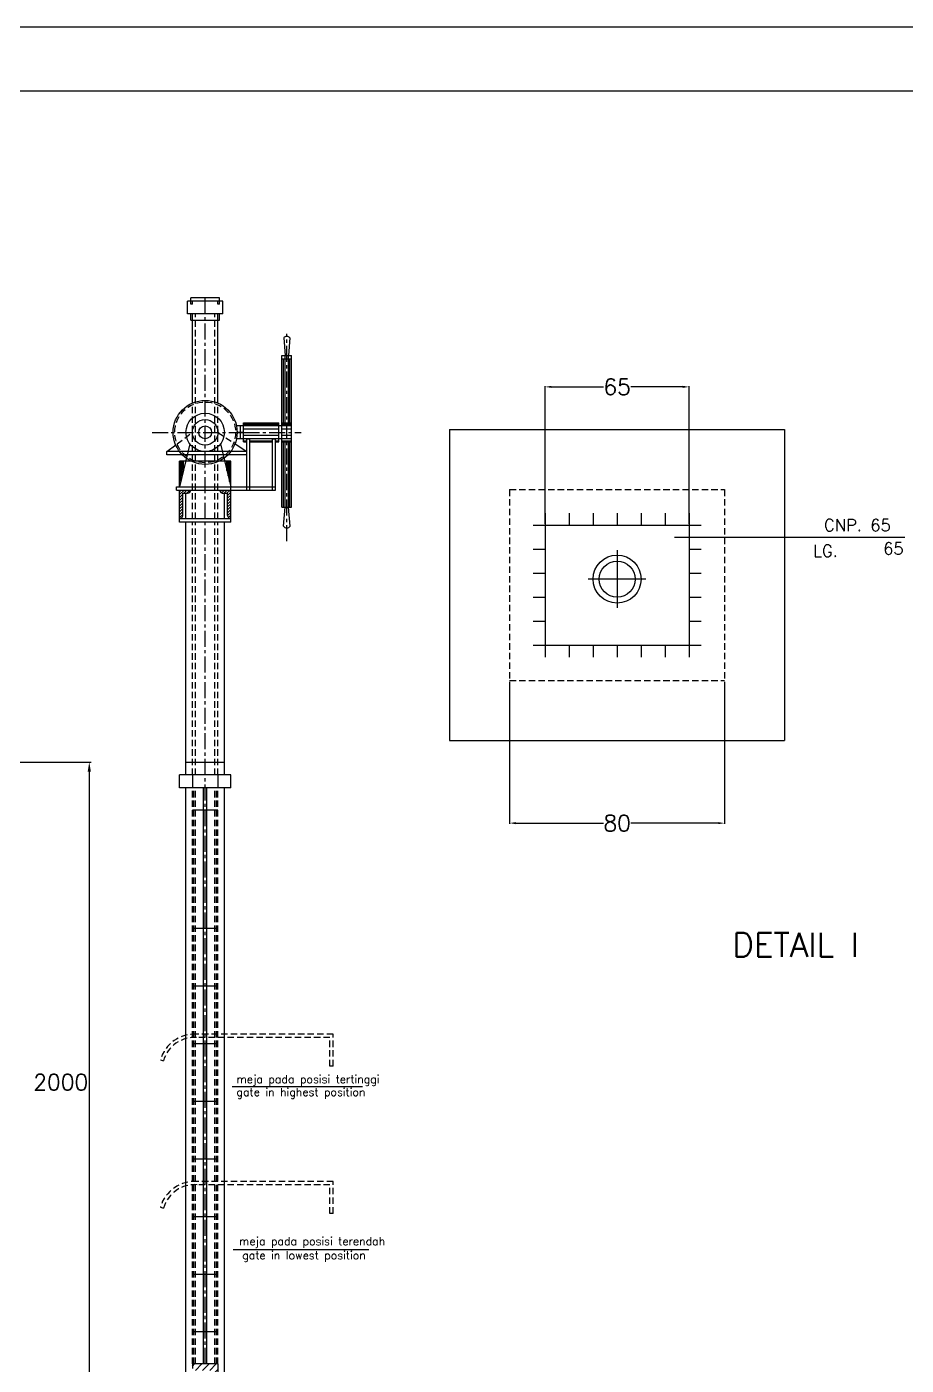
# Model space of a CAD drawing. Header units: metres. Extents: x 444 to 3227, y -3167 to -392.
# Drawn here: x 893.3 to 1030.6, y -2032.6 to -1823.5 of the extents above; entities that cross this region are included whole.
import ezdxf

# ---------------------------------------------------------------- set-up
doc = ezdxf.new("R2010")
doc.units = ezdxf.units.M
for name, pattern in [('CENTERX2', [4, 2.5, -0.5, 0.5, -0.5]), ('DASHED2', [0.375, 0.25, -0.125]), ('DASHEDX2', [1.5, 1, -0.5])]:
    doc.linetypes.add(name, pattern=pattern)
doc.layers.get('DEFPOINTS').update_dxf_attribs({"linetype": 'CONTINUOUS'})
for name, color, linetype in [('BANGUNAN', 7, 'CONTINUOUS'), ('DIMENSI', 7, 'CONTINUOUS'), ('KOP', 7, 'CONTINUOUS'), ('TEX', 7, 'CONTINUOUS')]:
    doc.layers.add(name, color=color, linetype=linetype)
doc.styles.get("Standard").update_dxf_attribs({"font": 'Simplex.shx', "height": 2.5})
doc.dimstyles.new('Skala 200', dxfattribs={"dimtxt": 0.2, "dimasz": 1.5, "dimexe": 0.3, "dimexo": 0.1, "dimgap": 0.05, "dimtad": 3, "dimtih": 1, "dimtoh": 1, "dimdec": 0, "dimlfac": 2, "dimzin": 0, "dimdsep": 46, "dimtxsty": 'Standard', "dimcen": -0.2, "dimclrd": 8, "dimclre": 8, "dimclrt": 10, "dimadec": 0, "dimazin": 0, "dimtfac": 1, "dimtdec": 0, "dimtofl": 0, "dimtmove": 0, "dimatfit": 3, "dimfxl": 1, "dimtolj": 1, "dimtzin": 0, "dimarcsym": 0})
doc.dimstyles.new('Skala 50', dxfattribs={"dimtxt": 0.2, "dimasz": 1, "dimexe": 0.1, "dimexo": 0.2, "dimgap": 0.1, "dimtad": 3, "dimtih": 1, "dimtoh": 1, "dimlfac": 0.5, "dimzin": 0, "dimdsep": 46, "dimtxsty": 'Standard', "dimcen": 0.05, "dimclrd": 8, "dimclre": 8, "dimclrt": 10, "dimadec": 0, "dimazin": 0, "dimtfac": 1, "dimtofl": 0, "dimtmove": 0, "dimatfit": 3, "dimfxl": 1, "dimtolj": 1, "dimtzin": 0, "dimarcsym": 0})

# ---------------------------------------------------------------- blocks, each defined once
blk = doc.blocks.new('*D146')
at = {"layer": 'DEFPOINTS', "color": 0}
for p in [(878.93, -1938.36), (877.93, -2038.36), (903.03, -2038.36)]:
    blk.add_point(p, dxfattribs=at)
at = {"layer": 'DIMENSI', "color": 8, "lineweight": -2}
for p, q in [((879.03, -1938.36), (903.33, -1938.36)), ((903.03, -1939.86), (903.03, -2036.86)), ((878.03, -2038.36), (903.33, -2038.36))]:
    blk.add_line(p, q, dxfattribs=at)
at = {"layer": 'DIMENSI', "color": 8}
for points in [[(902.78, -1939.86), (903.28, -1939.86), (903.03, -1938.36)], [(902.78, -2036.86), (903.28, -2036.86), (903.03, -2038.36)]]:
    blk.add_solid(points, dxfattribs=at)
at = {"layer": 'DIMENSI', "color": 10, "insert": (898.57, -1988.36), "char_height": 2.5, "attachment_point": 5}
blk.add_mtext('\\A1;2000', dxfattribs=at)
blk = doc.blocks.new('*D369')
at = {"layer": 'DEFPOINTS', "color": 0}
for p in [(996.73, -1879.76), (974.23, -1901.34), (996.73, -1901.34)]:
    blk.add_point(p, dxfattribs=at)
at = {"layer": 'DIMENSI', "color": 8, "lineweight": -2}
for p, q in [((974.23, -1901.14), (974.23, -1879.66)), ((975.23, -1879.76), (983.36, -1879.76)), ((995.73, -1879.76), (987.6, -1879.76)), ((996.73, -1901.14), (996.73, -1879.66))]:
    blk.add_line(p, q, dxfattribs=at)
at = {"layer": 'DIMENSI', "color": 8}
for points in [[(975.23, -1879.59), (975.23, -1879.92), (974.23, -1879.76)], [(995.73, -1879.59), (995.73, -1879.92), (996.73, -1879.76)]]:
    blk.add_solid(points, dxfattribs=at)
at = {"layer": 'DIMENSI', "color": 10, "insert": (985.48, -1879.76), "char_height": 2.5, "attachment_point": 5}
blk.add_mtext('\\A1;65', dxfattribs=at)
blk = doc.blocks.new('*D370')
at = {"layer": 'DEFPOINTS', "color": 0}
for p in [(968.69, -1925.63), (1002.27, -1925.63), (1002.27, -1947.89)]:
    blk.add_point(p, dxfattribs=at)
at = {"layer": 'DIMENSI', "color": 8, "lineweight": -2}
for p, q in [((968.69, -1925.83), (968.69, -1947.99)), ((1002.27, -1925.83), (1002.27, -1947.99)), ((969.69, -1947.89), (983.36, -1947.89)), ((1001.27, -1947.89), (987.6, -1947.89))]:
    blk.add_line(p, q, dxfattribs=at)
at = {"layer": 'DIMENSI', "color": 8}
for points in [[(969.69, -1947.73), (969.69, -1948.06), (968.69, -1947.89)], [(1001.27, -1947.73), (1001.27, -1948.06), (1002.27, -1947.89)]]:
    blk.add_solid(points, dxfattribs=at)
at = {"layer": 'DIMENSI', "color": 10, "insert": (985.48, -1947.89), "char_height": 2.5, "attachment_point": 5}
blk.add_mtext('\\A1;80', dxfattribs=at)

msp = doc.modelspace()

# ---------------------------------------------------------------- hatches: boundary and pattern name
at = {"layer": 'BANGUNAN'}
h = msp.add_hatch(dxfattribs=at)
h.set_pattern_fill('ANSI31', color=1, scale=0.1, style=0)
h.set_pattern_definition([(45, (648.73055, -2126.36393), (-0.2245064, 0.2245064), [])])
h.paths.add_polyline_path([(917.63055, -1896.36393), (918.38055, -1896.36393, 0.352352523), (918.88055, -1895.86393), (917.13055, -1895.86393), (917.13055, -1900.36393, 0.320465053), (917.63055, -1899.86393)])
h.paths.add_polyline_path([(925.13055, -1895.86393), (923.38055, -1895.86393, 0.340121947), (923.88055, -1896.36393), (924.63055, -1896.36393), (924.63055, -1899.86393, 0.320465053), (925.13055, -1900.36393)])
h = msp.add_hatch(dxfattribs=at)
h.set_pattern_fill('ANSI31', color=1, scale=0.25, style=0)
h.set_pattern_definition([(45, (648.73055, -2135.8639), (-0.561266, 0.561266), [])])
h.paths.add_polyline_path([(919.13055, -2032.36393), (919.13055, -2033.06393, 0.276983965), (919.58055, -2033.36393), (922.38055, -2033.36393), (922.38055, -2038.36393), (923.13055, -2038.36393), (923.13055, -2032.36393)])

# ---------------------------------------------------------------- linework, layer by layer
at = {"layer": 'BANGUNAN', "color": 2}
for p, q in [((923.88055, -1866.36393), (918.38055, -1866.36393)), ((918.38055, -1868.36393), (918.38055, -1866.36393)), ((918.88055, -1866.86393), (918.88055, -1865.86393)), ((918.88055, -1866.86393), (918.88055, -1865.86393)), ((923.38055, -1865.86393), (918.88055, -1865.86393)), ((919.13055, -1866.86393), (919.13055, -1866.36393)), ((923.13055, -1866.86393), (923.13055, -1866.36393)), ((923.38055, -1866.86393), (923.38055, -1865.86393)), ((923.38055, -1866.86393), (923.38055, -1865.86393)), ((923.88055, -1868.36393), (923.88055, -1866.36393)), ((923.88055, -1868.36393), (918.38055, -1868.36393)), ((919.13055, -1866.86393), (918.88055, -1866.86393)), ((918.88055, -1869.36393), (918.88055, -1868.36393)), ((923.38055, -1866.86393), (923.13055, -1866.86393)), ((923.38055, -1869.36393), (923.38055, -1868.36393)), ((933.40138, -1872.11393), (933.63055, -1874.86393)), ((934.35971, -1872.11393), (934.13055, -1874.86393)), ((933.13055, -1898.56776), (933.13055, -1874.86393)), ((933.13055, -1874.86393), (934.63055, -1874.86393)), ((933.63055, -1885.36393), (933.63055, -1874.86393)), ((934.13055, -1885.36393), (934.13055, -1874.86393)), ((934.63055, -1898.56776), (934.63055, -1874.86393)), ((933.13055, -1875.36393), (934.63055, -1875.36393)), ((933.38055, -1885.36393), (933.38055, -1875.36393)), ((934.38055, -1885.36393), (934.38055, -1875.36393)), ((927.13055, -1885.36393), (932.63055, -1885.36393)), ((927.13055, -1888.36393), (927.13055, -1885.36393)), ((932.63055, -1888.36393), (932.63055, -1885.36393)), ((933.13055, -1885.36393), (934.63055, -1885.36393)), ((934.63055, -1885.86393), (926.02953, -1885.86393)), ((927.13055, -1886.86393), (926.02953, -1886.86393)), ((926.63055, -1887.86393), (926.63055, -1885.86393)), ((927.13055, -1885.56393), (932.63055, -1885.56393)), ((932.63055, -1886.36393), (927.13055, -1886.36393)), ((932.63055, -1887.36393), (927.13055, -1887.36393)), ((933.13055, -1885.56393), (934.63055, -1885.56393)), ((934.63055, -1886.36393), (933.13055, -1886.36393)), ((934.63055, -1887.36393), (933.13055, -1887.36393)), ((915.13055, -1889.86393), (916.52746, -1888.81625)), ((918.71268, -1888.63986), (917.13055, -1895.36393)), ((923.54841, -1888.63986), (925.13055, -1895.36393)), ((925.80249, -1888.64522), (927.63055, -1889.86393)), ((934.63055, -1887.86393), (926.02953, -1887.86393)), ((927.13055, -1888.16393), (927.63055, -1888.16393)), ((927.13055, -1888.36393), (927.63055, -1888.36393)), ((927.63055, -1895.86393), (927.63055, -1887.86393)), ((928.13055, -1895.86393), (928.13055, -1887.86393)), ((928.13055, -1888.16393), (931.63055, -1888.16393)), ((928.13055, -1888.36393), (931.63055, -1888.36393)), ((931.63055, -1895.86393), (931.63055, -1887.86393)), ((932.13055, -1895.86393), (932.13055, -1887.86393)), ((932.13055, -1888.16393), (932.63055, -1888.16393)), ((932.13055, -1888.36393), (932.63055, -1888.36393)), ((933.13055, -1888.16393), (934.63055, -1888.16393)), ((933.13055, -1888.36393), (934.63055, -1888.36393)), ((933.38055, -1898.56776), (933.38055, -1888.36393)), ((933.63055, -1898.61393), (933.63055, -1888.36393)), ((934.13055, -1898.61393), (934.13055, -1888.36393)), ((934.38055, -1898.56776), (934.38055, -1888.36393)), ((927.63055, -1889.86393), (915.13055, -1889.86393)), ((915.13055, -1890.36393), (915.13055, -1889.86393)), ((927.63055, -1890.36393), (915.13055, -1890.36393)), ((925.13055, -1891.36393), (917.13055, -1891.36393)), ((917.13055, -1895.36393), (917.13055, -1891.36393)), ((917.33055, -1894.51393), (917.33055, -1891.36393)), ((917.53055, -1893.66393), (917.53055, -1891.36393)), ((917.73055, -1892.81393), (917.73055, -1891.36393)), ((924.53055, -1892.81393), (924.53055, -1891.36393)), ((924.73055, -1893.66393), (924.73055, -1891.36393)), ((924.93055, -1894.51393), (924.93055, -1891.36393)), ((925.13055, -1900.86393), (925.13055, -1891.36393)), ((916.63055, -1895.36393), (932.13055, -1895.36393)), ((916.63055, -1895.86393), (916.63055, -1895.36393)), ((916.63055, -1895.86393), (932.13055, -1895.86393)), ((917.13055, -1900.86393), (917.13055, -1895.86393)), ((917.63055, -1899.86393), (917.63055, -1896.36393)), ((917.63055, -1896.36393), (918.38055, -1896.36393)), ((923.88055, -1896.36393), (924.63055, -1896.36393)), ((924.63055, -1899.86393), (924.63055, -1896.36393)), ((933.08327, -1898.56776), (934.63055, -1898.56776)), ((933.37472, -1901.52707), (933.62133, -1898.56776)), ((934.40599, -1901.52707), (934.15938, -1898.56776)), ((925.13055, -1900.36393), (917.13055, -1900.36393)), ((925.13055, -1900.86393), (917.13055, -1900.86393)), ((917.13055, -1942.36393), (917.13055, -1940.36393)), ((925.13055, -1940.36393), (917.13055, -1940.36393)), ((919.13055, -1940.36393), (919.13055, -1942.36393)), ((923.13055, -1940.36393), (923.13055, -1942.36393)), ((925.13055, -1942.36393), (925.13055, -1940.36393)), ((925.13055, -1942.36393), (917.13055, -1942.36393)), ((923.13055, -1945.86393), (919.13055, -1945.86393)), ((923.13055, -1964.36393), (919.13055, -1964.36393)), ((923.13055, -1973.36393), (919.13055, -1973.36393)), ((923.13055, -1982.36393), (919.13055, -1982.36393)), ((923.13055, -1991.36393), (919.13055, -1991.36393)), ((923.13055, -2000.36393), (919.13055, -2000.36393)), ((923.13055, -2009.36393), (919.13055, -2009.36393)), ((923.13055, -2018.36393), (919.13055, -2018.36393)), ((923.13055, -2027.36393), (919.13055, -2027.36393)), ((919.13055, -2032.36393), (919.13055, -2033.06393)), ((923.13055, -2032.36393), (919.13055, -2032.36393)), ((923.13055, -2032.36393), (923.13055, -2038.36393))]:
    msp.add_line(p, q, dxfattribs=at)
at = {"layer": 'BANGUNAN', "color": 1, "linetype": 'CENTERX2'}
for p, q in [((921.13055, -2032.36393), (921.13055, -1865.39574)), ((933.88055, -1903.86393), (933.88055, -1871.46393)), ((912.83055, -1886.86393), (927.13055, -1886.86393)), ((927.13055, -1886.86393), (936.13055, -1886.86393))]:
    msp.add_line(p, q, dxfattribs=at)
at = {"layer": 'BANGUNAN', "color": 2, "linetype": 'ByBlock'}
for p, q in [((919.13055, -1882.28135), (919.13055, -1868.36393)), ((923.13055, -1882.28135), (923.13055, -1868.36393)), ((959.3174, -1886.42886), (1011.6419, -1886.42886)), ((959.3174, -1886.42886), (959.3174, -1935.00336)), ((1011.6419, -1886.42886), (1011.6419, -1935.00336)), ((974.22965, -1899.46611), (974.22965, -1921.96611)), ((977.97965, -1899.46611), (977.97965, -1901.34111)), ((981.72965, -1899.46611), (981.72965, -1901.34111)), ((985.47965, -1899.46611), (985.47965, -1901.34111)), ((989.22965, -1899.46611), (989.22965, -1901.34111)), ((992.97965, -1899.46611), (992.97965, -1901.34111)), ((996.72965, -1899.46611), (996.72965, -1920.09111)), ((996.72965, -1899.46611), (996.72965, -1921.96611)), ((972.35465, -1901.34111), (996.72965, -1901.34111)), ((996.72965, -1901.34111), (998.60465, -1901.34111)), ((972.35465, -1905.09111), (974.22965, -1905.09111)), ((996.72965, -1905.09111), (998.60465, -1905.09111)), ((972.35465, -1908.84111), (974.22965, -1908.84111)), ((996.72965, -1908.84111), (998.60465, -1908.84111)), ((972.35465, -1912.59111), (974.22965, -1912.59111)), ((996.72965, -1912.59111), (998.60465, -1912.59111)), ((972.35465, -1916.34111), (974.22965, -1916.34111)), ((996.72965, -1916.34111), (998.60465, -1916.34111)), ((972.35465, -1920.09111), (974.22965, -1920.09111)), ((974.22965, -1920.09111), (996.72965, -1920.09111)), ((977.97965, -1920.09111), (977.97965, -1921.96611)), ((981.72965, -1920.09111), (981.72965, -1921.96611)), ((985.47965, -1920.09111), (985.47965, -1921.96611)), ((989.22965, -1920.09111), (989.22965, -1921.96611)), ((992.97965, -1920.09111), (992.97965, -1921.96611)), ((996.72965, -1920.09111), (998.60465, -1920.09111)), ((959.3174, -1935.00336), (1011.6419, -1935.00336))]:
    msp.add_line(p, q, dxfattribs=at)
at = {"layer": 'BANGUNAN', "color": 2, "linetype": 'DASHEDX2'}
for p, q in [((919.63055, -1900.36393), (919.63055, -1868.36393)), ((922.63055, -1900.36393), (922.63055, -1868.36393)), ((919.13055, -1900.36393), (919.13055, -1882.28135)), ((923.13055, -1900.36393), (923.13055, -1882.28135)), ((916.73381, -1888.66148), (919.13055, -1886.86393)), ((923.13055, -1886.86393), (925.58886, -1888.5028)), ((919.13055, -1940.36393), (919.13055, -1900.86393)), ((919.63055, -1940.36393), (919.63055, -1900.86393)), ((922.63055, -1940.36393), (922.63055, -1900.86393)), ((923.13055, -1940.36393), (923.13055, -1900.86393)), ((919.13055, -2032.36393), (919.13055, -1942.36393)), ((919.38055, -2032.36393), (919.38055, -1942.36393)), ((919.63055, -2032.36393), (919.63055, -1942.36393)), ((922.63055, -2032.36393), (922.63055, -1942.36393)), ((922.88055, -2032.36393), (922.88055, -1942.36393)), ((923.13055, -2032.36393), (923.13055, -1942.36393)), ((941.13055, -1980.86393), (919.13055, -1980.86393)), ((940.63055, -1981.36393), (919.13055, -1981.36393)), ((940.63055, -1985.86393), (940.63055, -1981.36393)), ((941.13055, -1985.86393), (941.13055, -1980.86393)), ((914.13055, -1984.86393), (914.6105, -1985.0041)), ((941.13055, -1985.86393), (940.63055, -1985.86393)), ((941.13055, -2003.86393), (919.13055, -2003.86393)), ((940.63055, -2004.36393), (919.14872, -2004.36393)), ((940.63055, -2008.86393), (940.63055, -2004.36393)), ((941.13055, -2008.86393), (941.13055, -2003.86393)), ((914.13055, -2007.86393), (914.60934, -2008.00801)), ((941.13055, -2008.86393), (940.63055, -2008.86393))]:
    msp.add_line(p, q, dxfattribs=at)
at = {"layer": 'BANGUNAN', "color": 1}
for p, q in [((927.63055, -1887.86393), (928.13055, -1887.86393)), ((931.63055, -1887.86393), (932.13055, -1887.86393)), ((985.47965, -1905.27861), (985.47965, -1914.27861)), ((989.97965, -1909.77861), (980.97965, -1909.77861)), ((920.88055, -2032.36393), (920.88055, -1942.36393)), ((921.38055, -2032.36393), (921.38055, -1942.36393))]:
    msp.add_line(p, q, dxfattribs=at)
at = {"layer": 'BANGUNAN', "color": 2, "linetype": 'DASHED2', "ltscale": 4}
for p, q in [((968.6924, -1895.80386), (1002.2669, -1895.80386)), ((968.6924, -1895.80386), (968.6924, -1925.62836)), ((1002.2669, -1895.80386), (1002.2669, -1925.62836)), ((968.6924, -1925.62836), (1002.2669, -1925.62836))]:
    msp.add_line(p, q, dxfattribs=at)
at = {"layer": 'BANGUNAN', "color": 3}
for p, q in [((918.13055, -1900.36393), (918.13055, -1896.36393)), ((924.13055, -1900.36393), (924.13055, -1896.36393)), ((918.13055, -1940.36393), (918.13055, -1900.86393)), ((924.13055, -1940.36393), (924.13055, -1900.86393)), ((918.13055, -1978.16393), (918.13055, -1942.36393)), ((924.13055, -2038.36393), (924.13055, -1942.36393)), ((918.13055, -2033.86393), (918.13055, -1978.16393))]:
    msp.add_line(p, q, dxfattribs=at)
at = {"layer": 'BANGUNAN', "color": 2}
for radius in [5, 2, 1]:
    msp.add_circle((921.13055, -1886.86393), radius, dxfattribs=at)
at = {"layer": 'BANGUNAN', "color": 2, "linetype": 'DASHEDX2'}
msp.add_circle((921.13055, -1886.86393), 4.75, dxfattribs=at)
at = {"layer": 'BANGUNAN', "color": 2, "linetype": 'ByBlock'}
msp.add_circle((921.13055, -1886.86393), 3, dxfattribs=at)
at = {"layer": 'BANGUNAN', "color": 1}
for radius in [3.75, 2.8125]:
    msp.add_circle((985.47965, -1909.77861), radius, dxfattribs=at)
at = {"layer": 'BANGUNAN', "color": 2}
for centre, radius, start, end in [((933.88055, -1872.44813), 0.5842, 34.8943768, 145.1056232), ((918.31983, -1895.80321), 0.56399, 276.1799242, 353.8200758), ((923.95555, -1895.78893), 0.57987, 187.431408, 277.431408), ((917.03055, -1899.76393), 0.60828, 279.4623222, 9.4623222), ((925.23055, -1899.76393), 0.60828, 170.5376778, 260.5376778), ((933.89035, -1901.16743), 0.62867, 214.8943768, 325.1056232)]:
    msp.add_arc(centre, radius, start, end, dxfattribs=at)
at = {"layer": 'BANGUNAN', "color": 2, "linetype": 'DASHEDX2'}
for centre, radius, start, end in [((919.48055, -1986.42643), 5.5735, 86.3996187, 163.7192352), ((919.48055, -1986.42643), 5.0735, 86.3996187, 163.7192352), ((919.53055, -2009.48893), 5.6392, 85.9324804, 163.2520969), ((919.53055, -2009.48893), 5.1392, 85.9324804, 163.2520969)]:
    msp.add_arc(centre, radius, start, end, dxfattribs=at)
at = {"layer": 'DIMENSI', "color": 2}
for p, q in [((918.88055, -1869.36393), (923.38055, -1869.36393)), ((918.13055, -1938.36393), (924.13055, -1938.36393)), ((945.73055, -1989.06393), (925.33055, -1989.06393)), ((925.53055, -2014.46393), (946.68055, -2014.46393))]:
    msp.add_line(p, q, dxfattribs=at)
at = {"layer": 'KOP', "color": 9}
msp.add_lwpolyline([(1295.44967, -1823.51517), (1295.44967, -2417.51517), (454.44967, -2417.51517), (454.44967, -1823.51517)], close=True, dxfattribs=at)
at = {"layer": 'KOP', "color": 130}
msp.add_lwpolyline([(504.44967, -2407.51517), (504.44967, -1833.51517), (1285.44967, -1833.51517), (1285.44967, -2407.51517)], close=True, dxfattribs=at)
at = {"layer": 'TEX', "color": 2}
msp.add_line((994.45153, -1903.24807), (1030.45013, -1903.24807), dxfattribs=at)

# ---------------------------------------------------------------- texts
at = {"layer": 'DIMENSI', "color": 2}
for s, p in [('meja pada posisi tertinggi', (926.03055, -1988.51393)), ('gate in highest position', (926.03055, -1990.51393)), ('meja pada posisi terendah', (926.43055, -2013.81393)), ('gate in lowest position', (926.93055, -2016.01393))]:
    msp.add_text(s, height=1.25, dxfattribs=at).set_placement(p)
at = {"layer": 'TEX', "color": 2}
for s, height, p in [('CNP. 65', 1.875, (1017.79317, -1902.28807)), ('65', 1.875, (1027.03638, -1905.94398)), ('LG.', 1.875, (1016.11282, -1906.31124)), ('DETAIL I', 3.75, (1003.48371, -1968.76238))]:
    msp.add_text(s, height=height, dxfattribs=at).set_placement(p)

# ---------------------------------------------------------------- dimensions: what is measured, and where the dimension line sits
at = {"layer": 'DIMENSI', "color": 2}
for base, p1, p2, text, picture, middle in [((996.72965, -1879.75645), (974.22965, -1901.34111), (996.72965, -1901.34111), '65', '*D369', (985.47965, -1879.75645)), ((1002.2669, -1947.89255), (968.6924, -1925.62836), (1002.2669, -1925.62836), '80', '*D370', (985.47965, -1947.89255))]:
    dim = msp.add_linear_dim(base=base, p1=p1, p2=p2, text=text, dimstyle='Skala 50', override={"dimtad": 0}, dxfattribs=at)
    dim.commit()
    dim.dimension.update_dxf_attribs({"geometry": picture, "text_midpoint": middle})
dim = msp.add_linear_dim(base=(903.02763, -2038.36393), p1=(878.92763, -1938.36393), p2=(877.92763, -2038.36393), angle=90, text='2000', dimstyle='Skala 200', dxfattribs=at)
dim.commit()
dim.dimension.update_dxf_attribs({"geometry": '*D146', "text_midpoint": (898.57287, -1988.36393)})

doc.saveas('drawing.dxf')
